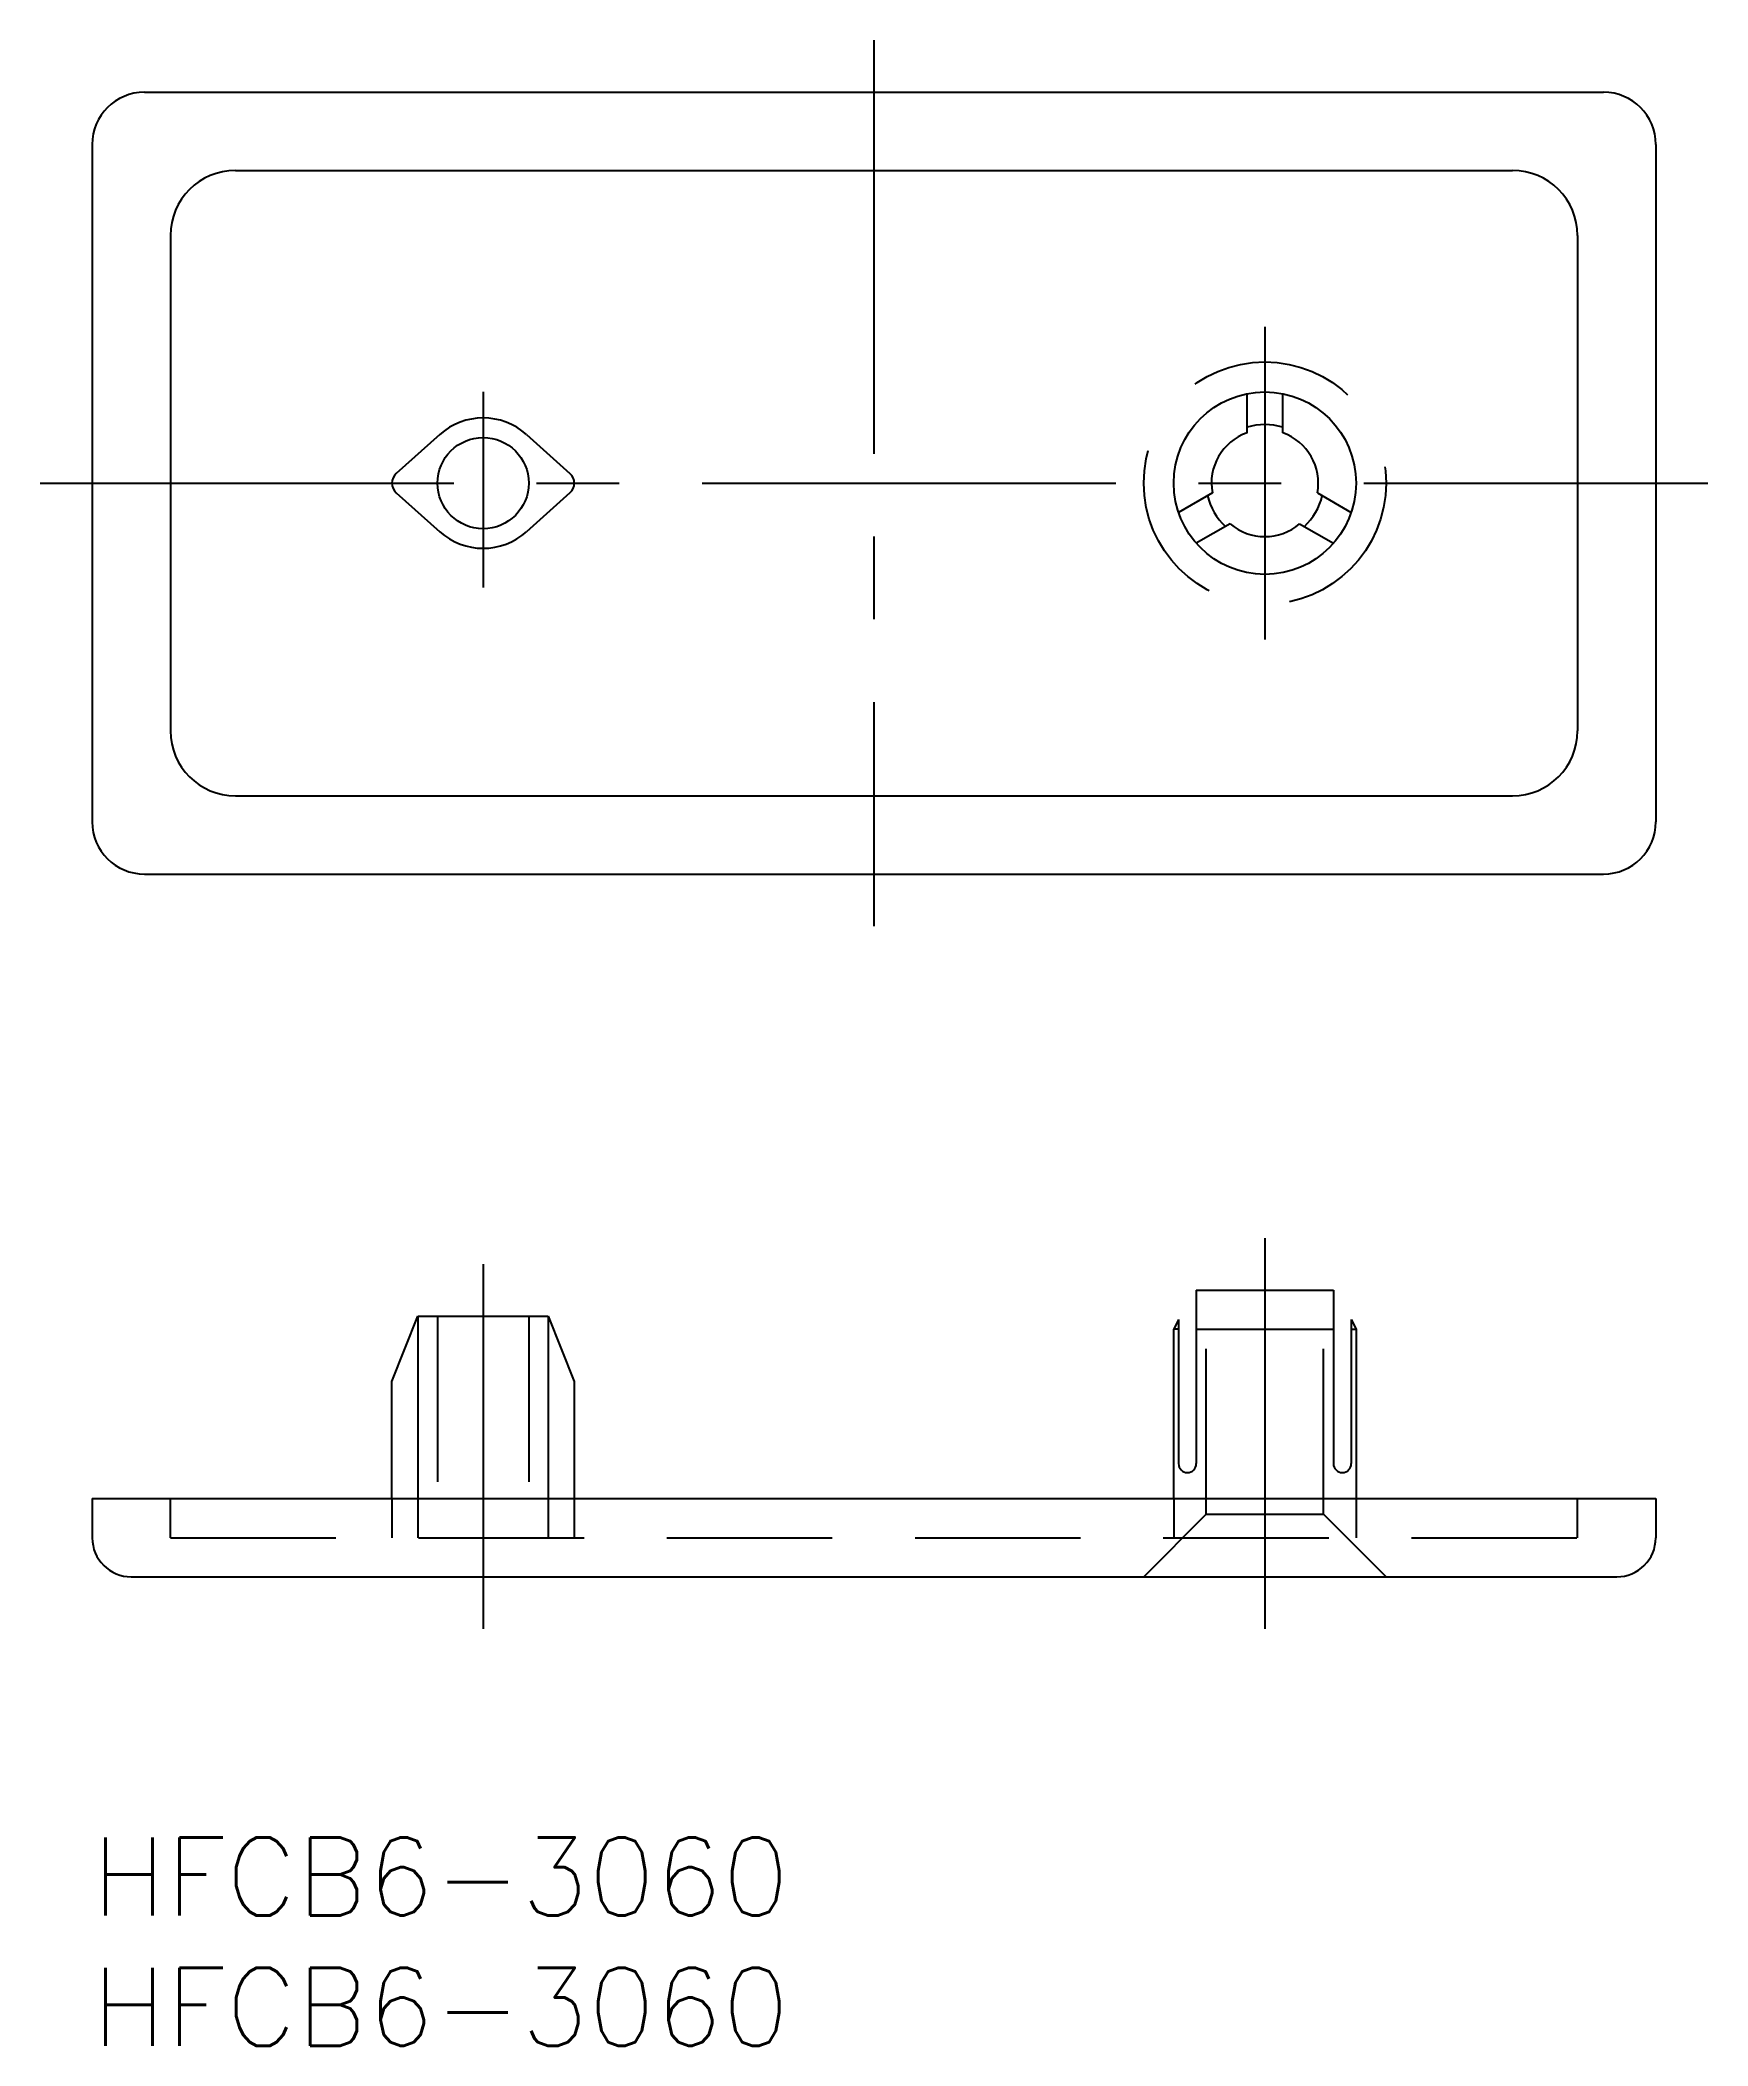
# Model space of a CAD drawing. Extents: x -2 to 62, y -8 to 69.
import ezdxf

# ---------------------------------------------------------------- set-up
doc = ezdxf.new("R2010")
doc.units = 0
doc.header["$LTSCALE"] = 0.5
doc.linetypes.add('CENTER', pattern=[50.8, 31.75, -6.35, 6.35, -6.35])
doc.linetypes.add('DASHED', pattern=[19.05, 12.7, -6.35])
for name, color, linetype in [('MSM_CENTER', 1, 'CENTER'), ('MSM_CONTINUOUS', 7, 'CONTINUOUS'), ('MSM_DASHED', 4, 'DASHED'), ('MSM_PART_NUMBER', 7, 'CONTINUOUS')]:
    doc.layers.add(name, color=color, linetype=linetype)
doc.styles.get("Standard").update_dxf_attribs({"font": 'txt.shx', "height": 3, "bigfont": 'bigfont.shx'})

# ---------------------------------------------------------------- blocks, each defined once
blk = doc.blocks.new('*U3')
at = {"layer": 'MSM_PART_NUMBER'}
blk.add_text('HFCB6-3060', height=3, dxfattribs=at).set_placement((0, -3))
blk = doc.blocks.new('*U4')
at = {"layer": 'MSM_PART_NUMBER'}
blk.add_text('HFCB6-3060', height=3, dxfattribs=at).set_placement((0, -8))

msp = doc.modelspace()

# ---------------------------------------------------------------- linework, layer by layer
at = {"layer": 'MSM_CENTER'}
for p, q in [((30, 68.968), (30, 34.968)), ((45, 57.968), (45, 45.968)), ((15, 55.468), (15, 47.968)), ((-2, 51.968), (62, 51.968)), ((45, 23), (45, 8)), ((15, 22), (15, 8))]:
    msp.add_line(p, q, dxfattribs=at)
at = {"layer": 'MSM_CONTINUOUS'}
for p, q in [((2, 66.968), (58, 66.968)), ((0, 64.968), (0, 38.968)), ((60, 64.968), (60, 38.968)), ((5.5, 63.968), (54.5, 63.968)), ((3, 61.468), (3, 42.468)), ((57, 61.468), (57, 42.468)), ((44.317, 53.901), (44.317, 55.401)), ((45.683, 53.901), (45.683, 55.401)), ((13.333, 53.832), (11.667, 52.341)), ((16.667, 53.832), (18.333, 52.341)), ((11.667, 51.595), (13.333, 50.105)), ((18.333, 51.595), (16.667, 50.105)), ((42.985, 51.594), (41.686, 50.844)), ((47.015, 51.594), (48.314, 50.844)), ((43.668, 50.41), (42.369, 49.66)), ((46.332, 50.41), (47.631, 49.66)), ((5.5, 39.968), (54.5, 39.968)), ((2, 36.968), (58, 36.968)), ((42.369, 21), (47.631, 21)), ((42.369, 21), (42.369, 14.342)), ((47.631, 21), (47.631, 14.342)), ((11.5, 17.5), (12.5, 20)), ((12.5, 20), (17.5, 20)), ((12.5, 20), (12.5, 13)), ((17.5, 20), (18.5, 17.5)), ((17.5, 20), (17.5, 13)), ((41.686, 19.871), (41.5, 19.5)), ((41.5, 13), (41.5, 19.5)), ((41.686, 19.5), (41.5, 19.5)), ((41.686, 19.871), (41.686, 14.342)), ((42.369, 19.5), (47.631, 19.5)), ((48.314, 19.871), (48.5, 19.5)), ((48.314, 19.871), (48.314, 14.342)), ((48.314, 19.5), (48.5, 19.5)), ((48.5, 19.5), (48.5, 13)), ((11.5, 13), (11.5, 17.5)), ((18.5, 17.5), (18.5, 13)), ((0, 13), (0, 11.5)), ((0, 13), (60, 13)), ((60, 13), (60, 11.5)), ((1.5, 10), (58.5, 10))]:
    msp.add_line(p, q, dxfattribs=at)
for centre, radius in [((45, 51.968), 3.5), ((15, 51.968), 1.75)]:
    msp.add_circle(centre, radius, dxfattribs=at)
for centre, radius, start, end in [((2, 64.968), 2, 90, 180), ((58, 64.968), 2, 0, 90), ((5.5, 61.468), 2.5, 90, 180), ((54.5, 61.468), 2.5, 0, 90), ((15, 51.968), 2.5, 48.18969, 131.81031), ((45, 51.968), 2.05, 109.47028, 190.52972), ((45, 51.968), 2.25, 72.32066, 107.67934), ((45, 51.968), 2.05, 349.47028, 70.52972), ((12, 51.968), 0.5, 131.81031, 228.18969), ((18, 51.968), 0.5, 311.81031, 48.18969), ((45, 51.968), 2.25, 192.32066, 227.67934), ((45, 51.968), 2.25, 312.32066, 347.67934), ((15, 51.968), 2.5, 228.18969, 311.81031), ((45, 51.968), 2.05, 229.47028, 310.52972), ((5.5, 42.468), 2.5, 180, 270), ((54.5, 42.468), 2.5, 270, 0), ((2, 38.968), 2, 180, 270), ((58, 38.968), 2, 270, 0), ((42.027, 14.342), 0.342, 180, 0), ((47.973, 14.342), 0.342, 180, 0), ((1.5, 11.5), 1.5, 180, 270), ((58.5, 11.5), 1.5, 270, 0)]:
    msp.add_arc(centre, radius, start, end, dxfattribs=at)
at = {"layer": 'MSM_DASHED'}
for p, q in [((42.75, 12.4), (42.75, 21)), ((47.25, 12.4), (47.25, 21)), ((13.25, 20), (13.25, 11.5)), ((16.75, 20), (16.75, 11.5)), ((3, 11.5), (3, 13)), ((11.5, 13), (11.5, 11.5)), ((12.5, 13), (12.5, 11.5)), ((17.5, 13), (17.5, 11.5)), ((18.5, 13), (18.5, 11.5)), ((42.75, 12.4), (40.35, 10)), ((41.5, 13), (41.5, 11.5)), ((42.75, 12.4), (47.25, 12.4)), ((47.25, 12.4), (49.65, 10)), ((48.5, 13), (48.5, 11.5)), ((57, 11.5), (57, 13)), ((3, 11.5), (57, 11.5))]:
    msp.add_line(p, q, dxfattribs=at)
msp.add_circle((45, 51.968), 4.65, dxfattribs=at)

# ---------------------------------------------------------------- block references
at = {"layer": 'MSM_CONTINUOUS'}
for name in ['*U3', '*U4']:
    msp.add_blockref(name, (0, 0), dxfattribs=at)

doc.saveas('drawing.dxf')
